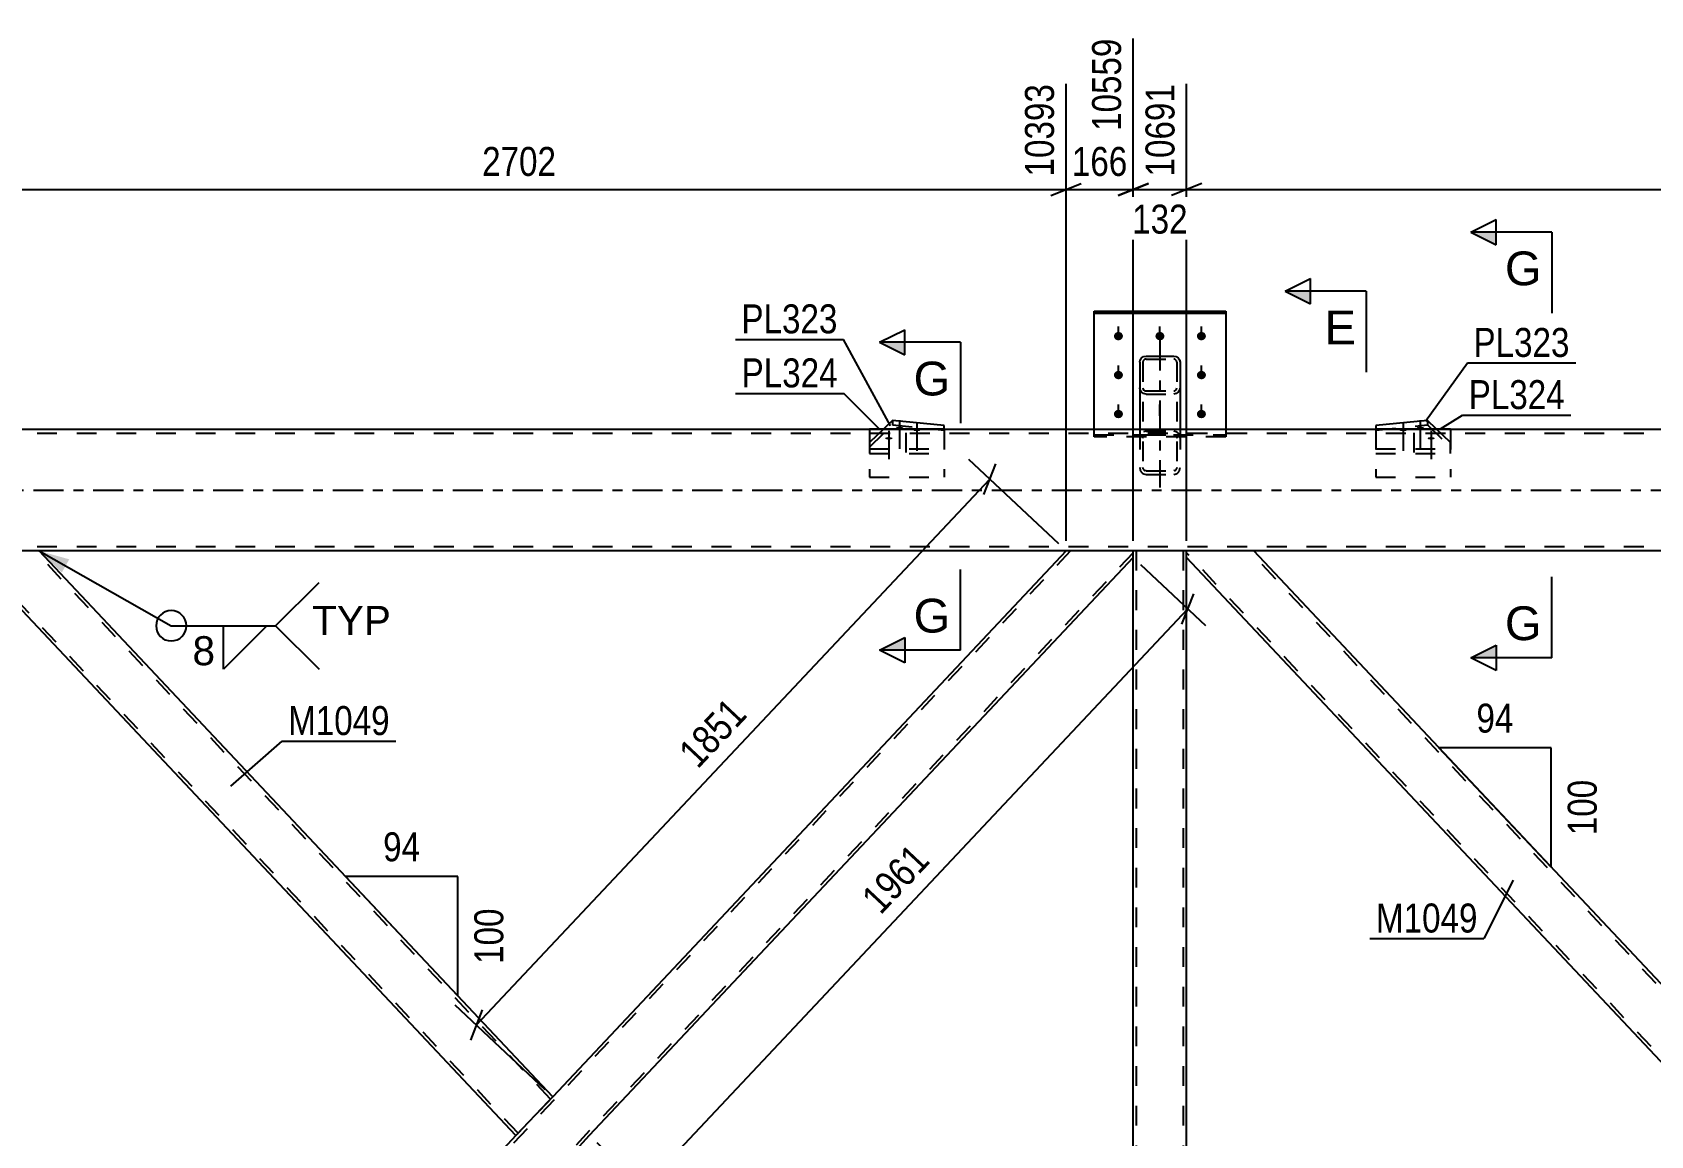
# Model space of a CAD drawing. Header units: millimetres. Extents: x -75 to 766, y -443 to 151.
# Drawn here: x 313.6 to 473.5, y -63.8 to 45.3 of the extents above; entities that cross this region are included whole.
import ezdxf

# ---------------------------------------------------------------- set-up
doc = ezdxf.new("R2010")
doc.units = ezdxf.units.MM
doc.linetypes.add('DXK_LINE_DOT2', pattern=[3.9198, 1.9599, -1.9599])
doc.linetypes.add('DXK_LINE_DOT3', pattern=[5.9187, 2.979, -0.9799, 0.9799, -0.9799])
doc.styles.add('Arial', font='ARIAL.TTF', dxfattribs={"height": 0.2})
doc.styles.add('Arial Narrow', font='ARIALN.TTF', dxfattribs={"height": 0.2})

# ---------------------------------------------------------------- blocks, each defined once
blk = doc.blocks.new('Part-761549991-4521 - 4121')
at = {"color": 2, "linetype": 'Continuous'}
for p, q in [((451.45, 6.9), (446.33, 6.39)), ((452.3, 6.08), (451.45, 6.9)), ((446.33, 6.39), (446.33, 6.08))]:
    blk.add_line(p, q, dxfattribs=at)
at = {"color": 7, "linetype": 'DXK_LINE_DOT2'}
for p, q in [((446.33, 5.94), (451.45, 6.45)), ((451.45, 6.9), (451.45, 6.45)), ((451.45, 6.45), (453.72, 4.26)), ((446.33, 6.08), (446.33, 3.64)), ((453.72, 4.71), (452.3, 6.08)), ((446.33, 4.09), (453.72, 4.09)), ((446.33, 3.64), (453.72, 3.64)), ((453.72, 3.64), (453.72, 4.71))]:
    blk.add_line(p, q, dxfattribs=at)
blk = doc.blocks.new('Bolt-761549991-4130 - 4121')
at = {"linetype": 'Continuous'}
for points in [[(420.9, 15.65), (420.99, 15.64), (421.08, 15.61), (421.16, 15.57), (421.23, 15.51), (421.28, 15.44), (421.32, 15.36), (421.34, 15.28), (421.34, 15.19), (421.32, 15.11), (421.28, 15.03), (421.23, 14.96), (421.16, 14.9), (421.08, 14.86), (420.99, 14.83), (420.9, 14.82), (420.81, 14.83), (420.72, 14.86), (420.64, 14.9), (420.57, 14.96), (420.52, 15.03), (420.48, 15.11), (420.46, 15.19), (420.46, 15.28), (420.48, 15.36), (420.52, 15.44), (420.57, 15.51), (420.64, 15.57), (420.72, 15.61), (420.81, 15.64)], [(425, 15.65), (425.09, 15.64), (425.18, 15.61), (425.26, 15.57), (425.33, 15.51), (425.38, 15.44), (425.42, 15.36), (425.44, 15.28), (425.44, 15.19), (425.42, 15.11), (425.38, 15.03), (425.33, 14.96), (425.26, 14.9), (425.18, 14.86), (425.09, 14.83), (425, 14.82), (424.91, 14.83), (424.82, 14.86), (424.74, 14.9), (424.67, 14.96), (424.62, 15.03), (424.58, 15.11), (424.56, 15.19), (424.56, 15.28), (424.58, 15.36), (424.62, 15.44), (424.67, 15.51), (424.74, 15.57), (424.82, 15.61), (424.91, 15.64)], [(429.1, 15.65), (429.19, 15.64), (429.28, 15.61), (429.36, 15.57), (429.43, 15.51), (429.48, 15.44), (429.52, 15.36), (429.54, 15.28), (429.54, 15.19), (429.52, 15.11), (429.48, 15.03), (429.43, 14.96), (429.36, 14.9), (429.28, 14.86), (429.19, 14.83), (429.1, 14.82), (429.01, 14.83), (428.92, 14.86), (428.84, 14.9), (428.77, 14.96), (428.72, 15.03), (428.68, 15.11), (428.66, 15.19), (428.66, 15.28), (428.68, 15.36), (428.72, 15.44), (428.77, 15.51), (428.84, 15.57), (428.92, 15.61), (429.01, 15.64)], [(420.9, 11.8), (420.99, 11.79), (421.08, 11.76), (421.16, 11.72), (421.23, 11.66), (421.28, 11.59), (421.32, 11.51), (421.34, 11.43), (421.34, 11.34), (421.32, 11.26), (421.28, 11.18), (421.23, 11.11), (421.16, 11.05), (421.08, 11.01), (420.99, 10.98), (420.9, 10.97), (420.81, 10.98), (420.72, 11.01), (420.64, 11.05), (420.57, 11.11), (420.52, 11.18), (420.48, 11.26), (420.46, 11.34), (420.46, 11.43), (420.48, 11.51), (420.52, 11.59), (420.57, 11.66), (420.64, 11.72), (420.72, 11.76), (420.81, 11.79)], [(429.1, 11.8), (429.19, 11.79), (429.28, 11.76), (429.36, 11.72), (429.43, 11.66), (429.48, 11.59), (429.52, 11.51), (429.54, 11.43), (429.54, 11.34), (429.52, 11.26), (429.48, 11.18), (429.43, 11.11), (429.36, 11.05), (429.28, 11.01), (429.19, 10.98), (429.1, 10.97), (429.01, 10.98), (428.92, 11.01), (428.84, 11.05), (428.77, 11.11), (428.72, 11.18), (428.68, 11.26), (428.66, 11.34), (428.66, 11.43), (428.68, 11.51), (428.72, 11.59), (428.77, 11.66), (428.84, 11.72), (428.92, 11.76), (429.01, 11.79)], [(420.9, 7.94), (420.99, 7.94), (421.08, 7.91), (421.16, 7.87), (421.23, 7.81), (421.28, 7.74), (421.32, 7.66), (421.34, 7.57), (421.34, 7.49), (421.32, 7.4), (421.28, 7.32), (421.23, 7.25), (421.16, 7.2), (421.08, 7.15), (420.99, 7.13), (420.9, 7.12), (420.81, 7.13), (420.72, 7.15), (420.64, 7.2), (420.57, 7.25), (420.52, 7.32), (420.48, 7.4), (420.46, 7.49), (420.46, 7.57), (420.48, 7.66), (420.52, 7.74), (420.57, 7.81), (420.64, 7.87), (420.72, 7.91), (420.81, 7.94)], [(429.1, 7.94), (429.19, 7.94), (429.28, 7.91), (429.36, 7.87), (429.43, 7.81), (429.48, 7.74), (429.52, 7.66), (429.54, 7.57), (429.54, 7.49), (429.52, 7.4), (429.48, 7.32), (429.43, 7.25), (429.36, 7.2), (429.28, 7.15), (429.19, 7.13), (429.1, 7.12), (429.01, 7.13), (428.92, 7.15), (428.84, 7.2), (428.77, 7.25), (428.72, 7.32), (428.68, 7.4), (428.66, 7.49), (428.66, 7.57), (428.68, 7.66), (428.72, 7.74), (428.77, 7.81), (428.84, 7.87), (428.92, 7.91), (429.01, 7.94)]]:
    blk.add_hatch(color=1, dxfattribs=at).paths.add_polyline_path(points)
at = {"color": 1, "linetype": 'Continuous'}
for p, q in [((420.9, 15.06), (420.9, 16.19)), ((425, 15.06), (425, 16.19)), ((429.1, 15.06), (429.1, 16.19)), ((420.9, 11.21), (420.9, 12.34)), ((429.1, 11.21), (429.1, 12.34)), ((420.9, 7.35), (420.9, 8.49)), ((429.1, 7.35), (429.1, 8.49))]:
    blk.add_line(p, q, dxfattribs=at)
at = {"color": 1, "linetype": 'DXK_LINE_DOT2'}
blk.add_line((425, 7.35), (425, 8.49), dxfattribs=at)
blk = doc.blocks.new('Bolt-761549991-4133 - 4121')
at = {"linetype": 'Continuous'}
for points in [[(449.03, 5.83), (448.96, 5.84), (448.89, 5.84), (448.82, 5.86), (448.77, 5.87), (448.72, 5.89), (448.69, 5.92), (448.68, 5.94), (448.68, 5.97), (448.69, 5.99), (448.72, 6.02), (448.77, 6.04), (448.82, 6.06), (448.89, 6.07), (448.96, 6.08), (449.03, 6.08), (449.11, 6.08), (449.18, 6.07), (449.25, 6.06), (449.3, 6.04), (449.35, 6.02), (449.38, 5.99), (449.39, 5.97), (449.39, 5.94), (449.38, 5.92), (449.35, 5.89), (449.3, 5.87), (449.25, 5.86), (449.18, 5.84), (449.11, 5.84)], [(450.73, 6.04), (450.66, 6.04), (450.58, 6.05), (450.52, 6.06), (450.46, 6.08), (450.42, 6.1), (450.39, 6.12), (450.37, 6.15), (450.37, 6.17), (450.39, 6.2), (450.42, 6.22), (450.46, 6.24), (450.52, 6.26), (450.58, 6.27), (450.66, 6.28), (450.73, 6.28), (450.81, 6.28), (450.88, 6.27), (450.94, 6.26), (451, 6.24), (451.04, 6.22), (451.07, 6.2), (451.09, 6.17), (451.09, 6.15), (451.07, 6.12), (451.04, 6.1), (451, 6.08), (450.94, 6.06), (450.88, 6.05), (450.81, 6.04)], [(451.8, 5.01), (451.73, 5.01), (451.65, 5.02), (451.59, 5.03), (451.53, 5.05), (451.49, 5.07), (451.46, 5.09), (451.44, 5.12), (451.44, 5.14), (451.46, 5.17), (451.49, 5.19), (451.53, 5.21), (451.59, 5.23), (451.65, 5.24), (451.73, 5.25), (451.8, 5.25), (451.88, 5.25), (451.95, 5.24), (452.01, 5.23), (452.07, 5.21), (452.11, 5.19), (452.14, 5.17), (452.16, 5.14), (452.16, 5.12), (452.14, 5.09), (452.11, 5.07), (452.07, 5.05), (452.01, 5.03), (451.95, 5.02), (451.88, 5.01)]]:
    blk.add_hatch(color=1, dxfattribs=at).paths.add_polyline_path(points)
at = {"color": 1, "linetype": 'Continuous'}
for p, q in [((449.03, 6.71), (449.03, 3.89)), ((450.73, 6.91), (450.73, 4.09)), ((451.8, 5.88), (451.8, 3.06))]:
    blk.add_line(p, q, dxfattribs=at)
at = {"color": 1, "linetype": 'DXK_LINE_DOT2'}
blk.add_line((450.1, 5.68), (450.1, 2.86), dxfattribs=at)
blk = doc.blocks.new('Bolt-761549991-4136 - 4121')
at = {"linetype": 'Continuous'}
for points in [[(398.21, 5.01), (398.14, 5.01), (398.07, 5.02), (398, 5.03), (397.95, 5.05), (397.9, 5.07), (397.87, 5.09), (397.86, 5.12), (397.86, 5.14), (397.87, 5.17), (397.9, 5.19), (397.95, 5.21), (398, 5.23), (398.07, 5.24), (398.14, 5.25), (398.21, 5.25), (398.29, 5.25), (398.36, 5.24), (398.43, 5.23), (398.48, 5.21), (398.53, 5.19), (398.56, 5.17), (398.57, 5.14), (398.57, 5.12), (398.56, 5.09), (398.53, 5.07), (398.48, 5.05), (398.43, 5.03), (398.36, 5.02), (398.29, 5.01)], [(399.28, 6.04), (399.21, 6.04), (399.14, 6.05), (399.07, 6.06), (399.02, 6.08), (398.97, 6.1), (398.94, 6.12), (398.93, 6.15), (398.93, 6.17), (398.94, 6.2), (398.97, 6.22), (399.02, 6.24), (399.07, 6.26), (399.14, 6.27), (399.21, 6.28), (399.28, 6.28), (399.36, 6.28), (399.43, 6.27), (399.5, 6.26), (399.55, 6.24), (399.6, 6.22), (399.63, 6.2), (399.64, 6.17), (399.64, 6.15), (399.63, 6.12), (399.6, 6.1), (399.55, 6.08), (399.5, 6.06), (399.43, 6.05), (399.36, 6.04)], [(400.98, 5.83), (400.91, 5.84), (400.83, 5.84), (400.77, 5.86), (400.71, 5.87), (400.67, 5.89), (400.64, 5.92), (400.62, 5.94), (400.62, 5.97), (400.64, 5.99), (400.67, 6.02), (400.71, 6.04), (400.77, 6.06), (400.83, 6.07), (400.91, 6.08), (400.98, 6.08), (401.06, 6.08), (401.13, 6.07), (401.19, 6.06), (401.25, 6.04), (401.29, 6.02), (401.32, 5.99), (401.34, 5.97), (401.34, 5.94), (401.32, 5.92), (401.29, 5.89), (401.25, 5.87), (401.19, 5.86), (401.13, 5.84), (401.06, 5.84)]]:
    blk.add_hatch(color=1, dxfattribs=at).paths.add_polyline_path(points)
at = {"color": 1, "linetype": 'Continuous'}
for p, q in [((399.28, 6.91), (399.28, 4.09)), ((400.98, 6.71), (400.98, 3.89)), ((398.21, 5.88), (398.21, 3.06))]:
    blk.add_line(p, q, dxfattribs=at)
at = {"color": 1, "linetype": 'DXK_LINE_DOT2'}
blk.add_line((399.91, 5.68), (399.91, 2.86), dxfattribs=at)
blk = doc.blocks.new('Part-761549991-4211 - 4121')
at = {"color": 2, "linetype": 'Continuous'}
for p, q in [((708, 6), (0, 6)), ((708, -6), (182.6, -6))]:
    blk.add_line(p, q, dxfattribs=at)
at = {"color": 7, "linetype": 'DXK_LINE_DOT2'}
for p, q in [((708, 5.6), (0, 5.6)), ((708, -5.6), (0, -5.6)), ((708, -6), (174.48, -6))]:
    blk.add_line(p, q, dxfattribs=at)
at = {"color": 7, "linetype": 'DXK_LINE_DOT3'}
blk.add_line((0, 0), (708, 0), dxfattribs=at)
blk = doc.blocks.new('Part-761549991-4374 - 4121')
at = {"color": 7, "linetype": 'DXK_LINE_DOT2'}
for p, q in [((416.17, -6), (307.64, -121.41)), ((422.36, -6.19), (313.83, -121.6)), ((422.36, -6), (415.73, -6)), ((365, -59.95), (361.37, -63.8)), ((368.62, -63.8), (365, -67.65)), ((314.27, -121.6), (307.64, -121.6))]:
    blk.add_line(p, q, dxfattribs=at)
at = {"color": 2, "linetype": 'Continuous'}
for p, q in [((415.73, -6), (365, -59.95)), ((422.36, -6.66), (422.36, -6)), ((422.36, -6.66), (368.62, -63.8)), ((361.37, -63.8), (307.64, -120.94)), ((365, -67.65), (314.27, -121.6)), ((307.64, -121.6), (307.64, -120.94))]:
    blk.add_line(p, q, dxfattribs=at)
blk = doc.blocks.new('Part-761549991-4232 - 4121')
at = {"color": 7, "linetype": 'DXK_LINE_DOT3'}
blk.add_line((425, 14.8), (425, 0.28), dxfattribs=at)
at = {"color": 2, "linetype": 'Continuous'}
for p, q in [((423, 12.66), (423.05, 12.89)), ((423.05, 12.89), (423.19, 13.09)), ((423.19, 13.09), (423.39, 13.22)), ((423.39, 13.22), (423.64, 13.26)), ((423.64, 13.26), (426.36, 13.26)), ((426.36, 13.26), (426.6, 13.22)), ((426.6, 13.22), (426.81, 13.09)), ((426.81, 13.09), (426.95, 12.89)), ((426.95, 12.89), (427, 12.66)), ((423, 12.66), (423, 6)), ((427, 12.66), (427, 6))]:
    blk.add_line(p, q, dxfattribs=at)
at = {"color": 7, "linetype": 'DXK_LINE_DOT2'}
for p, q in [((423.41, 12.87), (423.34, 12.78)), ((423.52, 12.94), (423.41, 12.87)), ((423.64, 12.96), (423.52, 12.94)), ((423.64, 12.96), (426.36, 12.96)), ((426.48, 12.94), (426.36, 12.96)), ((426.58, 12.87), (426.48, 12.94)), ((426.65, 12.78), (426.58, 12.87)), ((423.34, 12.78), (423.32, 12.66)), ((423.32, 12.66), (423.32, 2.25)), ((426.68, 12.66), (426.65, 12.78)), ((426.68, 12.66), (426.68, 2.25)), ((423.05, 9.88), (423, 10.11)), ((423.19, 9.68), (423.05, 9.88)), ((423.39, 9.55), (423.19, 9.68)), ((423.32, 10.11), (423.34, 9.99)), ((423.34, 9.99), (423.41, 9.89)), ((423.41, 9.89), (423.52, 9.83)), ((423.52, 9.83), (423.64, 9.81)), ((423.64, 9.81), (426.36, 9.81)), ((426.36, 9.81), (426.48, 9.83)), ((426.48, 9.83), (426.58, 9.89)), ((426.58, 9.89), (426.6, 9.92)), ((426.6, 9.92), (426.65, 9.99)), ((426.81, 9.68), (426.6, 9.55)), ((426.65, 9.99), (426.68, 10.11)), ((426.95, 9.88), (426.81, 9.68)), ((427, 10.11), (426.95, 9.88)), ((423.64, 9.5), (423.39, 9.55)), ((423.64, 9.5), (426.36, 9.5)), ((426.6, 9.55), (426.36, 9.5)), ((423, 6), (423, 2.25)), ((423.04, 5.35), (423, 5.15)), ((423.05, 5.41), (423.04, 5.35)), ((423.32, 5.15), (423.34, 5.28)), ((423.64, 5.83), (423.39, 5.77)), ((423.52, 5.46), (423.64, 5.49)), ((423.64, 5.83), (426.36, 5.83)), ((423.64, 5.49), (426.36, 5.49)), ((426.6, 5.77), (426.36, 5.83)), ((426.36, 5.49), (426.48, 5.46)), ((426.65, 5.28), (426.68, 5.15)), ((426.96, 5.35), (426.95, 5.41)), ((427, 5.15), (426.96, 5.35)), ((427, 6), (427, 2.25)), ((423, 2.25), (423.05, 1.99)), ((423.34, 2.12), (423.32, 2.25)), ((423.39, 1.62), (423.64, 1.57)), ((423.64, 1.91), (423.52, 1.94)), ((423.64, 1.91), (426.36, 1.91)), ((426.48, 1.94), (426.36, 1.91)), ((426.36, 1.57), (426.6, 1.62)), ((426.68, 2.25), (426.65, 2.12)), ((426.95, 1.99), (427, 2.25)), ((423.64, 1.57), (426.36, 1.57))]:
    blk.add_line(p, q, dxfattribs=at)
for centre, radius, start, end in [((423.65, 5.16), 0.331, 114.32, 159.2417), ((426.34, 5.16), 0.331, 20.7583, 65.68), ((426.33, 5.17), 0.662, 20.7583, 65.68), ((423.67, 2.22), 0.662, 200.7583, 245.68), ((423.65, 2.24), 0.331, 200.7583, 245.68), ((426.34, 2.24), 0.331, 294.32, 339.2417), ((426.33, 2.22), 0.662, 294.32, 339.2417)]:
    blk.add_arc(centre, radius, start, end, dxfattribs=at)
blk = doc.blocks.new('Part-761549991-4299 - 4121')
at = {"color": 7, "linetype": 'DXK_LINE_DOT2'}
for p, q in [((427.64, -6), (422.36, -6)), ((422.36, -6.66), (422.36, -6)), ((422.68, -121.6), (422.68, -6)), ((427.32, -121.6), (427.32, -6)), ((427.64, -6.66), (427.64, -6)), ((422.36, -121.6), (422.36, -120.94)), ((427.64, -121.6), (427.64, -120.94)), ((422.36, -121.6), (427.64, -121.6))]:
    blk.add_line(p, q, dxfattribs=at)
at = {"color": 2, "linetype": 'Continuous'}
for p, q in [((422.36, -120.94), (422.36, -6.66)), ((427.64, -120.94), (427.64, -6.66))]:
    blk.add_line(p, q, dxfattribs=at)
blk = doc.blocks.new('Part-761549991-4339 - 4121')
at = {"color": 2, "linetype": 'Continuous'}
for p, q in [((427.64, -6.66), (427.64, -6)), ((485, -59.95), (434.27, -6)), ((481.37, -63.8), (427.64, -6.66)), ((484.56, -60.41), (481.37, -63.8)), ((485, -59.95), (484.56, -60.41))]:
    blk.add_line(p, q, dxfattribs=at)
at = {"color": 7, "linetype": 'DXK_LINE_DOT2'}
for p, q in [((434.27, -6), (427.64, -6)), ((481.59, -63.57), (427.64, -6.19)), ((484.78, -60.18), (433.83, -6)), ((481.59, -63.57), (481.61, -63.55))]:
    blk.add_line(p, q, dxfattribs=at)
blk = doc.blocks.new('Part-761549991-4344 - 4121')
at = {"color": 7, "linetype": 'DXK_LINE_DOT2'}
for p, q in [((536.17, -6), (427.64, -121.41)), ((542.36, -6.19), (433.83, -121.6)), ((542.36, -6), (535.73, -6)), ((485, -59.95), (481.37, -63.8)), ((488.62, -63.8), (485, -67.65)), ((434.27, -121.6), (427.64, -121.6))]:
    blk.add_line(p, q, dxfattribs=at)
at = {"color": 2, "linetype": 'Continuous'}
for p, q in [((535.73, -6), (485, -59.95)), ((542.36, -6.66), (542.36, -6)), ((542.36, -6.66), (488.62, -63.8)), ((481.37, -63.8), (427.64, -120.94)), ((434.27, -121.6), (485, -67.65)), ((427.64, -121.6), (427.64, -120.94))]:
    blk.add_line(p, q, dxfattribs=at)
blk = doc.blocks.new('Part-761549991-4359 - 4121')
at = {"color": 2, "linetype": 'Continuous'}
for p, q in [((307.64, -6.66), (307.64, -6)), ((365, -59.95), (314.27, -6)), ((361.37, -63.8), (307.64, -6.66)), ((364.56, -60.41), (361.37, -63.8)), ((365, -59.95), (364.56, -60.41))]:
    blk.add_line(p, q, dxfattribs=at)
at = {"color": 7, "linetype": 'DXK_LINE_DOT2'}
for p, q in [((314.27, -6), (307.64, -6)), ((361.59, -63.57), (307.64, -6.19)), ((364.78, -60.18), (313.83, -6)), ((361.59, -63.57), (361.61, -63.55))]:
    blk.add_line(p, q, dxfattribs=at)
blk = doc.blocks.new('Part-761549991-4445 - 4121')
at = {"color": 2, "linetype": 'Continuous'}
for p, q in [((418.5, 6), (418.5, 17.71)), ((418.5, 17.71), (431.5, 17.71)), ((431.5, 17.71), (431.5, 6)), ((418.5, 17.49), (431.5, 17.49))]:
    blk.add_line(p, q, dxfattribs=at)
at = {"color": 7, "linetype": 'DXK_LINE_DOT2'}
for p, q in [((418.5, 5.28), (418.5, 6)), ((418.5, 5.49), (431.5, 5.49)), ((431.5, 5.28), (418.5, 5.28)), ((431.5, 6), (431.5, 5.28))]:
    blk.add_line(p, q, dxfattribs=at)
blk = doc.blocks.new('Part-761549991-4454 - 4121')
at = {"color": 2, "linetype": 'Continuous'}
for p, q in [((446.33, 6.08), (446.33, 6)), ((446.33, 6.08), (453.72, 6.08)), ((453.72, 6.08), (453.72, 6))]:
    blk.add_line(p, q, dxfattribs=at)
at = {"color": 7, "linetype": 'DXK_LINE_DOT2'}
for p, q in [((446.33, 6), (446.33, 1.28)), ((453.72, 6), (453.72, 1.28)), ((446.33, 1.28), (453.72, 1.28))]:
    blk.add_line(p, q, dxfattribs=at)
blk = doc.blocks.new('Part-761549991-4508 - 4121')
at = {"color": 7, "linetype": 'DXK_LINE_DOT2'}
for p, q in [((396.29, 4.26), (398.57, 6.45)), ((398.57, 6.9), (398.57, 6.45)), ((398.57, 6.45), (403.68, 5.94)), ((397.71, 6.08), (396.29, 4.71)), ((403.68, 6.08), (403.68, 3.64)), ((396.29, 4.71), (396.29, 3.64)), ((396.29, 4.09), (403.68, 4.09)), ((396.29, 3.64), (403.68, 3.64))]:
    blk.add_line(p, q, dxfattribs=at)
at = {"color": 2, "linetype": 'Continuous'}
for p, q in [((398.57, 6.9), (397.71, 6.08)), ((403.68, 6.39), (398.57, 6.9)), ((403.68, 6.08), (403.68, 6.39))]:
    blk.add_line(p, q, dxfattribs=at)
blk = doc.blocks.new('Part-761549991-4511 - 4121')
at = {"color": 2, "linetype": 'Continuous'}
for p, q in [((396.29, 6.08), (396.29, 6)), ((396.29, 6.08), (403.68, 6.08)), ((403.68, 6.08), (403.68, 6))]:
    blk.add_line(p, q, dxfattribs=at)
at = {"color": 7, "linetype": 'DXK_LINE_DOT2'}
for p, q in [((396.29, 6), (396.29, 1.28)), ((403.68, 6), (403.68, 1.28)), ((396.29, 1.28), (403.68, 1.28))]:
    blk.add_line(p, q, dxfattribs=at)
blk = doc.blocks.new('AngleDimension-761549991-11533 - 4121')
at = {"color": 7, "linetype": 'Continuous'}
for p, q in [((458.34, -31.6), (452.56, -25.46)), ((463.66, -25.46), (452.56, -25.46)), ((463.66, -37.26), (452.56, -25.46)), ((463.66, -37.26), (463.66, -25.46))]:
    blk.add_line(p, q, dxfattribs=at)
at = {"color": 0}
for points in [[(460.54, -24.56), (460.54, -20.36), (455.68, -20.36), (455.68, -24.56)], [(468.76, -28.02), (464.56, -28.02), (464.56, -34.7), (468.76, -34.7)]]:
    blk.add_wipeout(points, dxfattribs=at)
at = {"color": 3, "style": 'Arial Narrow'}
blk.add_text('94', height=2.863, dxfattribs=at).set_placement((456.28, -23.96))
blk.add_text('100', height=2.863, rotation=90.0002, dxfattribs=at).set_placement((468.16, -34.1))
blk = doc.blocks.new('AngleDimension-761549991-11502 - 4121')
at = {"color": 7, "linetype": 'Continuous'}
for p, q in [((350.4, -44.42), (344.53, -38.18)), ((355.62, -38.18), (344.53, -38.18)), ((355.62, -49.98), (344.53, -38.18)), ((355.62, -49.98), (355.62, -38.18))]:
    blk.add_line(p, q, dxfattribs=at)
at = {"color": 0}
for points in [[(352.5, -37.28), (352.5, -33.08), (347.65, -33.08), (347.65, -37.28)], [(360.72, -40.74), (356.52, -40.74), (356.52, -47.42), (360.72, -47.42)]]:
    blk.add_wipeout(points, dxfattribs=at)
at = {"color": 3, "style": 'Arial Narrow'}
blk.add_text('94', height=2.863, dxfattribs=at).set_placement((348.25, -36.68))
blk.add_text('100', height=2.863, rotation=90.0002, dxfattribs=at).set_placement((360.12, -46.82))
blk = doc.blocks.new('StraightDimension-761549991-7451 - 4121')
at = {"color": 7, "linetype": 'Continuous'}
for p, q in [((422.36, -5), (422.36, 44.66)), ((415.73, -5), (415.73, 40.16)), ((414.23, 29.12), (417.23, 30.32)), ((415.73, 29.72), (422.36, 29.72)), ((423.86, 30.32), (420.86, 29.12))]:
    blk.add_line(p, q, dxfattribs=at)
at = {"color": 0}
blk.add_wipeout([(422.39, 30.47), (422.39, 34.67), (415.7, 34.67), (415.7, 30.47)], dxfattribs=at)
at = {"color": 3, "style": 'Arial Narrow'}
blk.add_text('166', height=2.863, dxfattribs=at).set_placement((416.3, 31.07))
at = {"color": 0, "linetype": 'Continuous'}
blk.add_wipeout([(421.76, 45.26), (417.56, 45.26), (417.56, 34.92), (421.76, 34.92)], dxfattribs=at)
at = {"color": 3, "linetype": 'Continuous', "style": 'Arial Narrow'}
blk.add_text('10559', height=2.863, rotation=90.0002, dxfattribs=at).set_placement((421.16, 35.52))
blk = doc.blocks.new('StraightDimension-761549991-7449 - 4121')
at = {"color": 7, "linetype": 'Continuous'}
for p, q in [((427.64, -5), (427.64, 40.16)), ((535.73, -5), (535.73, 40.16)), ((429.14, 30.32), (426.14, 29.12)), ((427.64, 29.72), (535.73, 29.72)), ((534.23, 29.12), (537.23, 30.32))]:
    blk.add_line(p, q, dxfattribs=at)
at = {"color": 0, "linetype": 'Continuous'}
blk.add_wipeout([(535.13, 40.76), (530.93, 40.76), (530.93, 30.42), (535.13, 30.42)], dxfattribs=at)
at = {"color": 0}
blk.add_wipeout([(485.94, 30.47), (485.94, 34.67), (477.43, 34.67), (477.43, 30.47)], dxfattribs=at)
at = {"color": 3, "linetype": 'Continuous', "style": 'Arial Narrow'}
blk.add_text('13393', height=2.863, rotation=90.0002, dxfattribs=at).set_placement((534.53, 31.02))
at = {"color": 3, "style": 'Arial Narrow'}
blk.add_text('2702', height=2.863, dxfattribs=at).set_placement((478.03, 31.07))
blk = doc.blocks.new('StraightDimension-761549991-4690 - 4121')
at = {"color": 7, "linetype": 'Continuous'}
for p, q in [((415, -5.31), (406.11, 3.05)), ((407.6, -0.41), (408.78, 2.6)), ((357.46, -52.85), (408.19, 1.09)), ((364.27, -59.26), (355.38, -50.9)), ((358.05, -51.35), (356.87, -54.36))]:
    blk.add_line(p, q, dxfattribs=at)
at = {"color": 0}
blk.add_wipeout([(385.19, -22.27), (382.13, -19.39), (376.3, -25.59), (379.36, -28.47)], dxfattribs=at)
at = {"color": 3, "style": 'Arial Narrow'}
blk.add_text('1851', height=2.863, rotation=46.7591, dxfattribs=at).set_placement((379.33, -27.62))
blk = doc.blocks.new('StraightDimension-761549991-7450 - 4121')
at = {"color": 7, "linetype": 'Continuous'}
for p, q in [((422.36, -5), (422.36, 44.66)), ((427.64, -5), (427.64, 40.16)), ((420.86, 29.12), (423.86, 30.32)), ((422.36, 29.72), (427.64, 29.72)), ((429.14, 30.32), (426.14, 29.12))]:
    blk.add_line(p, q, dxfattribs=at)
at = {"color": 0, "linetype": 'Continuous'}
blk.add_wipeout([(427.04, 40.76), (422.84, 40.76), (422.84, 30.42), (427.04, 30.42)], dxfattribs=at)
at = {"color": 0}
blk.add_wipeout([(428.34, 24.77), (428.34, 28.97), (421.66, 28.97), (421.66, 24.77)], dxfattribs=at)
at = {"color": 3, "linetype": 'Continuous', "style": 'Arial Narrow'}
blk.add_text('10691', height=2.863, rotation=90.0002, dxfattribs=at).set_placement((426.44, 31.02))
at = {"color": 3, "style": 'Arial Narrow'}
blk.add_text('132', height=2.863, dxfattribs=at).set_placement((422.26, 25.37))
blk = doc.blocks.new('StraightDimension-761549991-5442 - 4121')
at = {"color": 7, "linetype": 'Continuous'}
for p, q in [((423.09, -7.35), (429.51, -13.38)), ((427.17, -13.24), (428.35, -10.23)), ((374.02, -68.88), (427.76, -11.74)), ((369.35, -64.49), (375.77, -70.52)), ((374.61, -67.37), (373.43, -70.38))]:
    blk.add_line(p, q, dxfattribs=at)
at = {"color": 0}
blk.add_wipeout([(403.26, -36.69), (400.2, -33.82), (394.37, -40.02), (397.43, -42.9)], dxfattribs=at)
at = {"color": 3, "style": 'Arial Narrow'}
blk.add_text('1961', height=2.863, rotation=46.7591, dxfattribs=at).set_placement((397.4, -42.05))
blk = doc.blocks.new('StraightDimension-761549991-7452 - 4121')
at = {"color": 7, "linetype": 'Continuous'}
for p, q in [((415.73, -5), (415.73, 40.16)), ((307.64, -5), (307.64, 38.33)), ((309.14, 30.32), (306.14, 29.12)), ((307.64, 29.72), (415.73, 29.72)), ((414.23, 29.12), (417.23, 30.32))]:
    blk.add_line(p, q, dxfattribs=at)
at = {"color": 0, "linetype": 'Continuous'}
blk.add_wipeout([(415.13, 40.76), (410.93, 40.76), (410.93, 30.42), (415.13, 30.42)], dxfattribs=at)
at = {"color": 0}
blk.add_wipeout([(365.94, 30.47), (365.94, 34.67), (357.43, 34.67), (357.43, 30.47)], dxfattribs=at)
at = {"color": 3, "linetype": 'Continuous', "style": 'Arial Narrow'}
blk.add_text('10393', height=2.863, rotation=90.0002, dxfattribs=at).set_placement((414.53, 31.02))
at = {"color": 3, "style": 'Arial Narrow'}
blk.add_text('2702', height=2.863, dxfattribs=at).set_placement((358.03, 31.07))
blk = doc.blocks.new('Mark-761549991-13885 - 4121')
at = {"color": 0}
blk.add_wipeout([(393.15, 15.51), (393.15, 18.51), (383.65, 18.51), (383.65, 15.51)], dxfattribs=at)
blk.add_wipeout([(393.15, 15.51), (393.15, 18.51), (383.65, 18.51), (383.65, 15.51)], dxfattribs=at)
at = {"color": 30, "linetype": 'Continuous'}
for p in [(383.05, 14.91), (398.37, 6.38)]:
    blk.add_line(p, (393.75, 14.91), dxfattribs=at)
at = {"color": 3, "style": 'Arial Narrow'}
blk.add_text('PL323', height=2.863, dxfattribs=at).set_placement((383.65, 15.51))
blk = doc.blocks.new('Mark-761549991-13888 - 4121')
at = {"color": 0}
blk.add_wipeout([(393.17, 10.17), (393.17, 13.17), (383.67, 13.17), (383.67, 10.17)], dxfattribs=at)
blk.add_wipeout([(393.17, 10.17), (393.17, 13.17), (383.67, 13.17), (383.67, 10.17)], dxfattribs=at)
at = {"color": 30, "linetype": 'Continuous'}
for p in [(383.07, 9.57), (397.3, 6.03)]:
    blk.add_line(p, (393.77, 9.57), dxfattribs=at)
at = {"color": 3, "style": 'Arial Narrow'}
blk.add_text('PL324', height=2.863, dxfattribs=at).set_placement((383.67, 10.17))
blk = doc.blocks.new('Mark-761549991-4335 - 4121')
at = {"color": 0}
blk.add_wipeout([(456.41, -43.72), (456.41, -40.72), (446.35, -40.72), (446.35, -43.72)], dxfattribs=at)
blk.add_wipeout([(456.41, -43.72), (456.41, -40.72), (446.35, -40.72), (446.35, -43.72)], dxfattribs=at)
at = {"color": 30, "linetype": 'Continuous'}
for p in [(459.9, -38.53), (445.75, -44.32)]:
    blk.add_line(p, (457.01, -44.32), dxfattribs=at)
at = {"color": 3, "style": 'Arial Narrow'}
blk.add_text('M1049', height=2.863, dxfattribs=at).set_placement((446.35, -43.72))
blk = doc.blocks.new('Mark-761549991-4355 - 4121')
at = {"color": 0}
blk.add_wipeout([(348.91, -24.2), (348.91, -21.2), (338.86, -21.2), (338.86, -24.2)], dxfattribs=at)
blk.add_wipeout([(348.91, -24.2), (348.91, -21.2), (338.86, -21.2), (338.86, -24.2)], dxfattribs=at)
at = {"color": 30, "linetype": 'Continuous'}
for p, q in [((333.2, -29.25), (338.26, -24.8)), ((338.26, -24.8), (349.51, -24.8))]:
    blk.add_line(p, q, dxfattribs=at)
at = {"color": 3, "style": 'Arial Narrow'}
blk.add_text('M1049', height=2.863, dxfattribs=at).set_placement((338.86, -24.2))
blk = doc.blocks.new('SectionMark-761549991-5498 - 4121')
at = {"linetype": 'Continuous'}
for points in [[(439.88, 19.67), (439.88, 18.42), (437.38, 19.67)], [(439.88, -142.84), (439.88, -144.09), (437.38, -144.09)]]:
    blk.add_hatch(color=6, dxfattribs=at).paths.add_polyline_path(points)
at = {"color": 6, "linetype": 'Continuous'}
for p, q in [((437.38, 19.67), (439.88, 20.92)), ((439.88, 18.42), (439.88, 20.92)), ((445.38, 19.67), (437.38, 19.67)), ((437.38, 19.67), (439.88, 18.42)), ((445.38, 19.67), (445.38, 11.67)), ((445.38, -144.09), (445.38, -136.09)), ((437.38, -144.09), (439.88, -142.84)), ((439.88, -142.84), (439.88, -145.34)), ((445.38, -144.09), (437.38, -144.09)), ((439.88, -145.34), (437.38, -144.09))]:
    blk.add_line(p, q, dxfattribs=at)
at = {"color": 0, "linetype": 'Continuous'}
for points in [[(444.38, 14.42), (444.38, 17.92), (441.27, 17.92), (441.27, 14.42)], [(444.38, -142.34), (444.38, -138.84), (441.27, -138.84), (441.27, -142.34)]]:
    blk.add_wipeout(points, dxfattribs=at)
at = {"color": 3, "linetype": 'Continuous', "style": 'Arial'}
for p in [(441.27, 14.42), (441.27, -142.34)]:
    blk.add_text('E', height=3.34, dxfattribs=at).set_placement(p)
blk = doc.blocks.new('WeldMark-761549991-5541 - 4121')
at = {"linetype": 'Continuous'}
blk.add_hatch(color=30, dxfattribs=at).paths.add_polyline_path([(316.5, -8.13), (314.27, -6), (317.24, -6.83)])
at = {"color": 30, "linetype": 'Continuous'}
blk.add_line((314.27, -6), (327.31, -13.4), dxfattribs=at)
at = {"color": 3, "linetype": 'Continuous'}
for q in [(341.92, -9.11), (341.92, -17.69)]:
    blk.add_line((337.63, -13.4), q, dxfattribs=at)
blk.add_arc((327.31, -13.4), 1.5, 90, 270, dxfattribs=at)
at = {"color": 0}
blk.add_wipeout([(331.83, -17.5), (331.83, -14.1), (329.21, -14.1), (329.21, -17.5)], dxfattribs=at)
at = {"color": 30, "linetype": 'Continuous'}
blk.add_line((327.31, -13.4), (337.63, -13.4), dxfattribs=at)
at = {"color": 3, "linetype": 'Continuous'}
for p, q in [((332.49, -13.4), (336.77, -13.4)), ((336.77, -13.4), (332.49, -17.69)), ((332.49, -17.69), (332.49, -13.4))]:
    blk.add_line(p, q, dxfattribs=at)
blk.add_arc((327.31, -13.4), 1.5, 270, 90, dxfattribs=at)
at = {"color": 3, "style": 'Arial'}
blk.add_text('8', height=2.87, dxfattribs=at).set_placement((329.41, -17.3))
at = {"color": 0, "linetype": 'Continuous'}
blk.add_wipeout([(349.01, -14.3), (349.01, -11.3), (341.23, -11.3), (341.23, -14.3)], dxfattribs=at)
blk.add_wipeout([(349.01, -14.3), (349.01, -11.3), (341.23, -11.3), (341.23, -14.3)], dxfattribs=at)
at = {"color": 3, "linetype": 'Continuous', "style": 'Arial'}
blk.add_text('TYP', height=2.865, dxfattribs=at).set_placement((341.23, -14.3))
blk = doc.blocks.new('SectionMark-761549991-14264 - 4121')
at = {"linetype": 'Continuous'}
for points in [[(399.79, 14.62), (399.79, 13.37), (397.29, 14.62)], [(399.79, -14.57), (399.79, -15.82), (397.29, -15.82)]]:
    blk.add_hatch(color=6, dxfattribs=at).paths.add_polyline_path(points)
at = {"color": 6, "linetype": 'Continuous'}
for p, q in [((397.29, 14.62), (399.79, 15.87)), ((405.29, 14.62), (397.29, 14.62)), ((397.29, 14.62), (399.79, 13.37)), ((399.79, 13.37), (399.79, 15.87)), ((405.29, 14.62), (405.29, 6.62)), ((405.29, -15.82), (405.29, -7.82)), ((397.29, -15.82), (399.79, -14.57)), ((405.29, -15.82), (397.29, -15.82)), ((399.79, -17.07), (397.29, -15.82)), ((399.79, -14.57), (399.79, -17.07))]:
    blk.add_line(p, q, dxfattribs=at)
at = {"color": 0, "linetype": 'Continuous'}
for points in [[(404.29, 9.37), (404.29, 12.87), (400.66, 12.87), (400.66, 9.37)], [(404.29, -14.07), (404.29, -10.57), (400.66, -10.57), (400.66, -14.07)]]:
    blk.add_wipeout(points, dxfattribs=at)
at = {"color": 3, "linetype": 'Continuous', "style": 'Arial'}
for p in [(400.66, 9.37), (400.66, -14.07)]:
    blk.add_text('G', height=3.34, dxfattribs=at).set_placement(p)
blk = doc.blocks.new('Mark-761549991-13898 - 4121')
at = {"color": 0}
blk.add_wipeout([(465.01, 8.02), (465.01, 11.02), (455.51, 11.02), (455.51, 8.02)], dxfattribs=at)
blk.add_wipeout([(465.01, 8.02), (465.01, 11.02), (455.51, 11.02), (455.51, 8.02)], dxfattribs=at)
at = {"color": 30, "linetype": 'Continuous'}
for p, q in [((452.74, 6.08), (454.91, 7.42)), ((454.91, 7.42), (465.61, 7.42))]:
    blk.add_line(p, q, dxfattribs=at)
at = {"color": 3, "style": 'Arial Narrow'}
blk.add_text('PL324', height=2.863, dxfattribs=at).set_placement((455.51, 8.02))
blk = doc.blocks.new('Mark-761549991-13901 - 4121')
at = {"color": 0}
blk.add_wipeout([(465.48, 13.18), (465.48, 16.18), (455.98, 16.18), (455.98, 13.18)], dxfattribs=at)
blk.add_wipeout([(465.48, 13.18), (465.48, 16.18), (455.98, 16.18), (455.98, 13.18)], dxfattribs=at)
at = {"color": 30, "linetype": 'Continuous'}
for p, q in [((451.24, 6.82), (455.38, 12.58)), ((455.38, 12.58), (466.08, 12.58))]:
    blk.add_line(p, q, dxfattribs=at)
at = {"color": 3, "style": 'Arial Narrow'}
blk.add_text('PL323', height=2.863, dxfattribs=at).set_placement((455.98, 13.18))
blk = doc.blocks.new('SectionMark-761549991-14265 - 4121')
at = {"linetype": 'Continuous'}
for points in [[(458.22, 25.51), (458.22, 24.26), (455.72, 25.51)], [(458.22, -15.32), (458.22, -16.57), (455.72, -16.57)]]:
    blk.add_hatch(color=6, dxfattribs=at).paths.add_polyline_path(points)
at = {"color": 6, "linetype": 'Continuous'}
for p, q in [((455.72, 25.51), (458.22, 26.76)), ((458.22, 24.26), (458.22, 26.76)), ((463.72, 25.51), (455.72, 25.51)), ((455.72, 25.51), (458.22, 24.26)), ((463.72, 25.51), (463.72, 17.51)), ((463.72, -16.57), (463.72, -8.57)), ((455.72, -16.57), (458.22, -15.32)), ((458.22, -15.32), (458.22, -17.82)), ((463.72, -16.57), (455.72, -16.57)), ((458.22, -17.82), (455.72, -16.57))]:
    blk.add_line(p, q, dxfattribs=at)
at = {"color": 0, "linetype": 'Continuous'}
for points in [[(462.72, 20.26), (462.72, 23.76), (459.09, 23.76), (459.09, 20.26)], [(462.72, -14.82), (462.72, -11.32), (459.09, -11.32), (459.09, -14.82)]]:
    blk.add_wipeout(points, dxfattribs=at)
at = {"color": 3, "linetype": 'Continuous', "style": 'Arial'}
for p in [(459.09, 20.26), (459.09, -14.82)]:
    blk.add_text('G', height=3.34, dxfattribs=at).set_placement(p)

msp = doc.modelspace()

# ---------------------------------------------------------------- block references
for name in ['Part-761549991-4445 - 4121', 'Bolt-761549991-4130 - 4121', 'Part-761549991-4232 - 4121', 'Part-761549991-4211 - 4121', 'Part-761549991-4508 - 4121', 'Bolt-761549991-4136 - 4121', 'Part-761549991-4521 - 4121', 'Bolt-761549991-4133 - 4121', 'Part-761549991-4511 - 4121', 'Part-761549991-4454 - 4121', 'Part-761549991-4374 - 4121', 'Part-761549991-4359 - 4121', 'Part-761549991-4299 - 4121', 'Part-761549991-4339 - 4121', 'Part-761549991-4344 - 4121']:
    msp.add_blockref(name, (0, 0))

# ---------------------------------------------------------------- next in the draw order: block references
for name in ['StraightDimension-761549991-7451 - 4121', 'StraightDimension-761549991-7449 - 4121', 'WeldMark-761549991-5541 - 4121', 'AngleDimension-761549991-11533 - 4121', 'Mark-761549991-4355 - 4121', 'AngleDimension-761549991-11502 - 4121', 'Mark-761549991-4335 - 4121']:
    msp.add_blockref(name, (0, 0))

# ---------------------------------------------------------------- next in the draw order: block references
for name in ['StraightDimension-761549991-7450 - 4121', 'SectionMark-761549991-5498 - 4121', 'Mark-761549991-13898 - 4121', 'StraightDimension-761549991-4690 - 4121']:
    msp.add_blockref(name, (0, 0))

# ---------------------------------------------------------------- next in the draw order: block references
for name in ['StraightDimension-761549991-7452 - 4121', 'Mark-761549991-13901 - 4121', 'StraightDimension-761549991-5442 - 4121']:
    msp.add_blockref(name, (0, 0))

# ---------------------------------------------------------------- next in the draw order: block references
for name in ['SectionMark-761549991-14265 - 4121', 'Mark-761549991-13885 - 4121']:
    msp.add_blockref(name, (0, 0))

# ---------------------------------------------------------------- next in the draw order: block references
msp.add_blockref('Mark-761549991-13888 - 4121', (0, 0))

# ---------------------------------------------------------------- next in the draw order: block references
msp.add_blockref('SectionMark-761549991-14264 - 4121', (0, 0))

doc.saveas('drawing.dxf')
